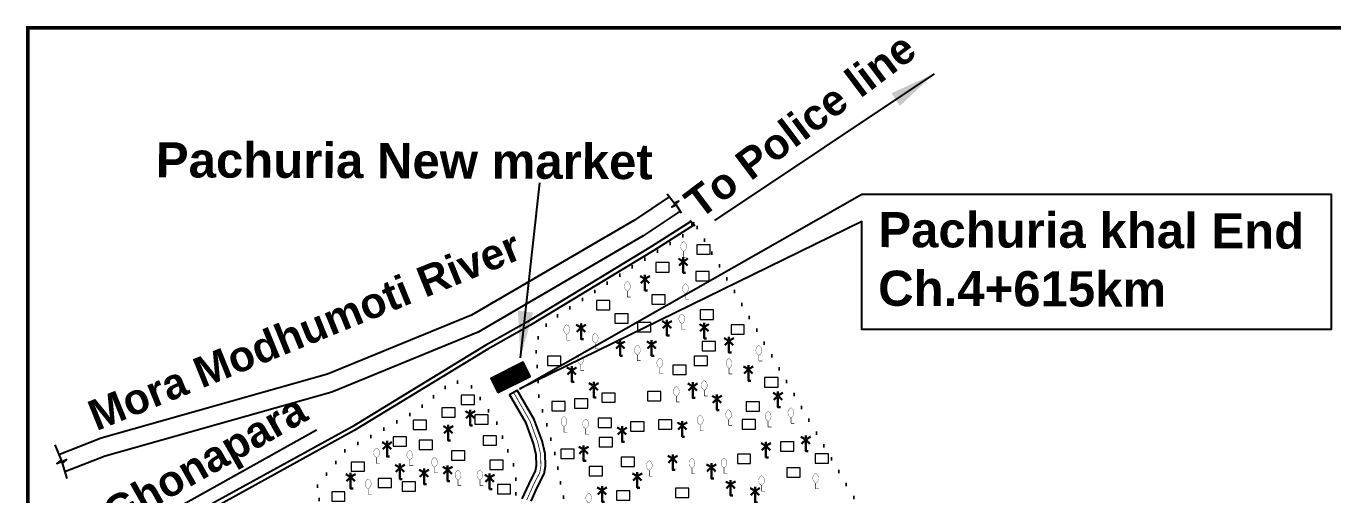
# Model space of a CAD drawing. Header units: millimetres. Extents: x 103 to 27816, y -170541 to -48.
# Drawn here: x 22781 to 24542, y -167582 to -166951 of the extents above; entities that cross this region are included whole.
import ezdxf

# ---------------------------------------------------------------- set-up
doc = ezdxf.new("R2010")
doc.units = ezdxf.units.MM
doc.header["$MEASUREMENT"] = 0
doc.linetypes.add('CENTERX2', pattern=[4, 2.5, -0.5, 0.5, -0.5])
doc.linetypes.add('DOT2', pattern=[0.125, 0, -0.125])
for name, color, linetype in [('boundary', 7, 'Continuous'), ('Home Stead', 151, 'Continuous'), ('Khal', 4, 'Continuous'), ('TEXT', 5, 'Continuous'), ('Trees', 77, 'Continuous')]:
    doc.layers.add(name, color=color, linetype=linetype)
doc.layers.add('HOUSE', color=144, linetype='Continuous', lineweight=18)
doc.layers.add('PUCCA ROAD', color=1, linetype='Continuous', lineweight=30)
doc.styles.get("Standard").update_dxf_attribs({"font": 'arial.ttf'})
doc.styles.add('sum', font='arialbd.ttf')
doc.dimstyles.get("Standard").update_dxf_attribs({"dimtxt": 0.18, "dimasz": 0.18, "dimexe": 0.18, "dimexo": 0.0625, "dimgap": 0.09, "dimtad": 0, "dimtih": 1, "dimtoh": 1, "dimdec": 4, "dimzin": 0, "dimdsep": 46, "dimtxsty": 'Standard', "dimblk": 'DATUMBLANK', "dimcen": 0.09, "dimadec": 0, "dimazin": 0, "dimtfac": 1, "dimtdec": 4, "dimtofl": 0, "dimtmove": 0, "dimatfit": 3, "dimfxl": 1, "dimtolj": 1, "dimtzin": 0, "dimarcsym": 0})

# ---------------------------------------------------------------- blocks, each defined once
blk = doc.blocks.new('A$C7FEE66E4')
at = {"layer": 'Trees', "linetype": 'Continuous', "const_width": 0.000142}
blk.add_lwpolyline([(0, 0.00001, 0.606435), (0, 0.00493, 0.606435)], format="xyb", close=True, dxfattribs=at)
at = {"layer": 'Trees', "linetype": 'Continuous', "const_width": 0.000252}
for points in [[(0, 0.00001), (0, -0.00287)], [(0, -0.00287), (0.00172, -0.00287)]]:
    blk.add_lwpolyline(points, dxfattribs=at)
blk = doc.blocks.new('A$C01DB3217')
at = {"layer": 'Trees', "color": 1, "lineweight": 30}
blk.add_lwpolyline([(0, 0.0028), (0, -0.00714), (0.00154, -0.00714)], dxfattribs=at)
for centre, start, end in [((-0.01201, -0.01535), 41.24911, 62.67823), ((0.01201, -0.01535), 117.32177, 138.75089)]:
    blk.add_arc(centre, 0.01949, start, end, dxfattribs=at)
blk = doc.blocks.new('_DatumBlank')
at = {"color": 0, "linetype": 'ByBlock', "lineweight": -2}
for p, q in [((0, 0.577), (-1, 0)), ((0, -0.577), (0, 0.577)), ((-1, 0), (0, -0.577))]:
    blk.add_line(p, q, dxfattribs=at)

msp = doc.modelspace()

# ---------------------------------------------------------------- hatches: boundary and pattern name
at = {"layer": 'Khal', "lineweight": 25, "ltscale": 0.1}
h = msp.add_hatch(dxfattribs=at)
h.set_pattern_fill('ANSI31', color=256, scale=12, style=0)
h.paths.add_polyline_path([(23460.1, -167422.6), (23450.6, -167403.5), (23407, -167425.3), (23416.5, -167444.4)])

# ---------------------------------------------------------------- linework, layer by layer
at = {"layer": 'boundary', "color": 0, "const_width": 4.59}
msp.add_lwpolyline([(22783, -166952.8), (27813.3, -166952.8), (27813.3, -170538.5), (22783, -170538.5), (22783, -166952.8)], dxfattribs=at)
at = {"layer": 'Home Stead', "color": 7, "linetype": 'DOT2', "lineweight": 50, "ltscale": 159.474072, "flags": 128}
msp.add_lwpolyline([(23684.8, -167221.7), (24164.8, -168049), (24151.4, -168059.7), (24084.3, -168116.9), (24086.1, -168208.5), (24118.7, -168249.5), (24129.6, -168338.4), (24118.5, -168392.2), (24030.1, -168471.7), (23953, -168535.3), (23956, -168351.5), (23934, -168321.1), (23899.8, -168315.8), (23862.5, -168332.4), (23817.3, -168381.9), (23785.3, -168405.2), (23767.7, -168413.5), (23752.7, -168405.5), (23743.1, -168384.9), (23741.1, -168349.7), (23748.1, -168293.8), (23782.6, -168200.3), (23784.4, -168152), (23770.7, -168125.8), (23720.6, -168116.2), (23677, -168124.6), (23610, -168160.9), (23591.3, -168162.1), (23579.8, -168148.9), (23585.4, -168118.7), (23599.4, -168049.3), (23576.8, -167990.5), (23544.7, -167935.9), (23554.7, -167893.4), (23588, -167828.7), (23603.3, -167769.7), (23586.4, -167722.6), (23510.3, -167612.8), (23493.3, -167527.7), (23471.8, -167451.3), (23467.3, -167375.9), (23484.6, -167349), (23605.3, -167269.8)], close=True, dxfattribs=at)
msp.add_lwpolyline([(23850.8, -168382.6), (23892.8, -168347.9), (23912.1, -168343.6), (23927.2, -168353.7), (23931.5, -168382.6), (23924.5, -168559.9), (23826.7, -168640.8), (23789.6, -168663.6), (23751.3, -168594.1), (23719.4, -168536.1), (23688.8, -168487.9), (23668.3, -168455.6), (23622.1, -168455.6), (23571.1, -168431.7), (23529.4, -168412.2), (23479.2, -168381.4), (23449.5, -168381.9), (23300.1, -168368.4), (23270, -168313.4), (23270, -168274.1), (23328.9, -168087), (23322.1, -167953.3), (23266.1, -167841.5), (23210.2, -167687), (23170.5, -167574.2), (23209.4, -167523.5), (23307.4, -167468.5), (23356.2, -167428.7), (23382.3, -167437.2), (23414.6, -167484.8), (23440.4, -167549.3), (23440.4, -167620.5), (23481.9, -167680.3), (23515.8, -167718.6), (23539.4, -167799.2), (23517.3, -167859.7), (23504.9, -167935.8), (23521.3, -167983), (23555.4, -168046.1), (23549.5, -168125.6), (23545.3, -168182.7), (23562.4, -168211.8), (23619.5, -168202), (23654, -168180.3), (23689, -168167.5), (23722.3, -168155.3), (23743.8, -168173.9), (23739.3, -168200.5), (23710.2, -168296), (23710.2, -168353.6), (23718.9, -168397), (23738.7, -168431.7), (23761.4, -168445.4), (23785.6, -168441.4), (23824.6, -168409.2), (23850.8, -168382.6)], dxfattribs=at)
at = {"layer": 'HOUSE'}
for points in [[(23684.6, -167257.8), (23702.5, -167257.8), (23702.5, -167245.2), (23684.6, -167245.2), (23684.6, -167257.8)], [(23629.3, -167281.9), (23647.3, -167281.9), (23647.3, -167269.3), (23629.3, -167269.3), (23629.3, -167281.9)], [(23683.2, -167293.9), (23701.1, -167293.9), (23701.1, -167281.3), (23683.2, -167281.3), (23683.2, -167293.9)], [(23549.3, -167333), (23567.2, -167333), (23567.2, -167320.4), (23549.3, -167320.4), (23549.3, -167333)], [(23623.7, -167325.2), (23641.6, -167325.2), (23641.6, -167312.6), (23623.7, -167312.6), (23623.7, -167325.2)], [(23574.1, -167350.7), (23592, -167350.7), (23592, -167338.1), (23574.1, -167338.1), (23574.1, -167350.7)], [(23688.8, -167345.7), (23706.8, -167345.7), (23706.8, -167333.1), (23688.8, -167333.1), (23688.8, -167345.7)], [(23604.6, -167362.7), (23622.5, -167362.7), (23622.5, -167350.1), (23604.6, -167350.1), (23604.6, -167362.7)], [(23730.6, -167365.5), (23748.5, -167365.5), (23748.5, -167353), (23730.6, -167353), (23730.6, -167365.5)], [(23691.7, -167388.2), (23709.6, -167388.2), (23709.6, -167375.6), (23691.7, -167375.6), (23691.7, -167388.2)], [(23483.4, -167408), (23501.4, -167408), (23501.4, -167395.4), (23483.4, -167395.4), (23483.4, -167408)], [(23652, -167420), (23669.9, -167420), (23669.9, -167407.5), (23652, -167407.5), (23652, -167420)], [(23681, -167408), (23699, -167408), (23699, -167395.4), (23681, -167395.4), (23681, -167408)], [(23775.9, -167436.9), (23793.9, -167436.9), (23793.9, -167424.3), (23775.9, -167424.3), (23775.9, -167436.9)], [(23556.4, -167457.5), (23574.3, -167457.5), (23574.3, -167445), (23556.4, -167445), (23556.4, -167457.5)], [(23618, -167455.4), (23635.9, -167455.4), (23635.9, -167442.8), (23618, -167442.8), (23618, -167455.4)], [(23340.9, -167477.4), (23358.8, -167477.4), (23358.8, -167464.9), (23340.9, -167464.9), (23340.9, -167477.4)], [(23366.9, -167460.5), (23384.8, -167460.5), (23384.8, -167447.9), (23366.9, -167447.9), (23366.9, -167460.5)], [(23489.1, -167468.8), (23507, -167468.8), (23507, -167456.3), (23489.1, -167456.3), (23489.1, -167468.8)], [(23519.6, -167465.3), (23537.5, -167465.3), (23537.5, -167452.8), (23519.6, -167452.8), (23519.6, -167465.3)], [(23751.1, -167469.4), (23769.1, -167469.4), (23769.1, -167456.9), (23751.1, -167456.9), (23751.1, -167469.4)], [(23302.2, -167494.1), (23320.2, -167494.1), (23320.2, -167481.5), (23302.2, -167481.5), (23302.2, -167494.1)], [(23385.3, -167487.2), (23403.3, -167487.2), (23403.3, -167474.6), (23385.3, -167474.6), (23385.3, -167487.2)], [(23551.4, -167491.5), (23569.4, -167491.5), (23569.4, -167478.9), (23551.4, -167478.9), (23551.4, -167491.5)], [(23632.9, -167493.6), (23650.8, -167493.6), (23650.8, -167481.1), (23632.9, -167481.1), (23632.9, -167493.6)], [(23745.5, -167493.5), (23763.4, -167493.5), (23763.4, -167480.9), (23745.5, -167480.9), (23745.5, -167493.5)], [(23595.3, -167496.4), (23613.3, -167496.4), (23613.3, -167483.9), (23595.3, -167483.9), (23595.3, -167496.4)], [(23275.5, -167516.5), (23293.4, -167516.5), (23293.4, -167503.9), (23275.5, -167503.9), (23275.5, -167516.5)], [(23310.2, -167521.1), (23328.1, -167521.1), (23328.1, -167508.6), (23310.2, -167508.6), (23310.2, -167521.1)], [(23396.5, -167515.4), (23414.5, -167515.4), (23414.5, -167502.8), (23396.5, -167502.8), (23396.5, -167515.4)], [(23552.9, -167517.7), (23570.8, -167517.7), (23570.8, -167505.1), (23552.9, -167505.1), (23552.9, -167517.7)], [(23797.2, -167523.2), (23815.1, -167523.2), (23815.1, -167510.6), (23797.2, -167510.6), (23797.2, -167523.2)], [(23353.9, -167535.6), (23371.8, -167535.6), (23371.8, -167523), (23353.9, -167523), (23353.9, -167535.6)], [(23501.2, -167533.2), (23519.1, -167533.2), (23519.1, -167520.7), (23501.2, -167520.7), (23501.2, -167533.2)], [(23582.6, -167543.9), (23600.5, -167543.9), (23600.5, -167531.3), (23582.6, -167531.3), (23582.6, -167543.9)], [(23739.1, -167540.2), (23757, -167540.2), (23757, -167527.6), (23739.1, -167527.6), (23739.1, -167540.2)], [(23843.9, -167539.5), (23861.8, -167539.5), (23861.8, -167526.9), (23843.9, -167526.9), (23843.9, -167539.5)], [(23218.7, -167550.5), (23236.7, -167550.5), (23236.7, -167538), (23218.7, -167538), (23218.7, -167550.5)], [(23405.6, -167548.2), (23423.5, -167548.2), (23423.5, -167535.7), (23405.6, -167535.7), (23405.6, -167548.2)], [(23539.4, -167556.6), (23557.3, -167556.6), (23557.3, -167544), (23539.4, -167544), (23539.4, -167556.6)], [(23805.7, -167558.6), (23823.6, -167558.6), (23823.6, -167546), (23805.7, -167546), (23805.7, -167558.6)], [(23255.2, -167572.5), (23273.2, -167572.5), (23273.2, -167560), (23255.2, -167560), (23255.2, -167572.5)], [(23287.4, -167577.2), (23305.3, -167577.2), (23305.3, -167564.7), (23287.4, -167564.7), (23287.4, -167577.2)], [(23415.7, -167581.1), (23433.6, -167581.1), (23433.6, -167568.5), (23415.7, -167568.5), (23415.7, -167581.1)], [(23192.4, -167590.6), (23210.3, -167590.6), (23210.3, -167578), (23192.4, -167578), (23192.4, -167590.6)], [(23576.3, -167589.4), (23594.2, -167589.4), (23594.2, -167576.8), (23576.3, -167576.8), (23576.3, -167589.4)], [(23655.6, -167585.8), (23673.5, -167585.8), (23673.5, -167573.3), (23655.6, -167573.3), (23655.6, -167585.8)]]:
    msp.add_lwpolyline(points, dxfattribs=at)
at = {"layer": 'Khal', "lineweight": 25, "ltscale": 0.1}
for points in [[(23647.3, -167180.6), (23600.3, -167212.1), (23380.7, -167340.1), (23187, -167419.6), (22881.7, -167505.8), (22824.8, -167528.2)], [(23664, -167202.7), (23657.2, -167191.8), (23651, -167194.6), (23660.4, -167186.4), (23653.9, -167189.3), (23644.3, -167176.8)], [(23662.1, -167199.7), (23612, -167233.2), (23389.9, -167362.8), (23192.6, -167443.8), (22887.1, -167530), (22832.9, -167551.4)], [(23416.5, -167444.4), (23460.1, -167422.6), (23450.6, -167403.5), (23407, -167425.3), (23416.5, -167444.4)], [(22819.2, -167515), (22827.8, -167535.4), (22822, -167539.9), (22835.2, -167534.5), (22829.4, -167539.7), (22835.5, -167560.1)]]:
    msp.add_lwpolyline(points, dxfattribs=at)
at = {"layer": 'Khal', "color": 3, "linetype": 'Continuous'}
for points in [[(23432.2, -167446.9), (23442.6, -167441)], [(23449.2, -167587.8), (23458.4, -167567.2), (23467.2, -167550.1), (23468.4, -167542.9), (23468.1, -167528.5), (23464.4, -167513.1), (23454.4, -167485.8), (23432.2, -167446.9)], [(23461.1, -167590.6), (23469.3, -167572.4), (23478.7, -167553.9), (23480.4, -167543.7), (23480, -167527), (23475.9, -167509.6), (23465.3, -167480.7), (23442.6, -167441)]]:
    msp.add_lwpolyline(points, dxfattribs=at)
at = {"layer": 'Khal', "color": 7, "linetype": 'CENTERX2', "lineweight": 30, "ltscale": 5, "const_width": 1.01}
msp.add_lwpolyline([(23455.2, -167589.2), (23463.9, -167569.8), (23472.9, -167552), (23474.4, -167543.3), (23474, -167527.7), (23470.1, -167511.3), (23459.9, -167483.3), (23437.4, -167444)], dxfattribs=at)
at = {"layer": 'PUCCA ROAD', "lineweight": 25}
for points in [[(23676.6, -167213.9), (23623.4, -167247.6), (23456.4, -167348.9), (23400, -167380.6), (23219.8, -167490.4), (23013.1, -167604.4), (22895.9, -167672.4)], [(23680.7, -167218.4), (23626.6, -167252.7), (23459.5, -167354.1), (23403, -167385.8), (23222.8, -167495.6), (23016.1, -167609.6), (22933.2, -167657.7)], [(23681.6, -167219.9), (23679.6, -167216.9), (23677.7, -167217.8), (23680.3, -167215.5), (23678.4, -167216.3), (23675.4, -167212.3)]]:
    msp.add_lwpolyline(points, dxfattribs=at)
at = {"layer": 'TEXT', "color": 7}
msp.add_lwpolyline([(23907, -167177.1), (24539.5, -167177.1), (24539.5, -167359.4), (23907, -167359.4), (23907, -167359.4), (23907, -167359.4), (23907, -167213.8), (23445.8, -167439.2)], close=True, dxfattribs=at)

# ---------------------------------------------------------------- block references
at = {"layer": 'Trees', "linetype": 'DOT2', "ltscale": 0.2, "xscale": 2684.416169053271, "yscale": 2684.416169053275, "zscale": 2684.41616905327}
for p in [(23666.7, -167254.1), (23590.8, -167307.8), (23669.2, -167310.9), (23664.3, -167351.6), (23509.2, -167366), (23547.5, -167377.7), (23527.8, -167406.8), (23604.4, -167393.8), (23768.1, -167394.2), (23634.6, -167411.1), (23727.9, -167411.7), (23694.5, -167441.3), (23656.9, -167449.4), (23811.3, -167478.2), (23505.5, -167490.1), (23534.6, -167493.2), (23689, -167488.2), (23727.3, -167480.8), (23780.5, -167483.1), (23253, -167532.3), (23297.7, -167535.2), (23331, -167544.9), (23677.9, -167546.3), (23721.1, -167545.7), (23362.7, -167562.2), (23392.2, -167562.2), (23620.4, -167549.4), (23844.7, -167566.5), (23241.6, -167574), (23771.8, -167569.6), (23538.9, -167593.2)]:
    msp.add_blockref('A$C7FEE66E4', p, dxfattribs=at)
at = {"layer": 'Trees', "ltscale": 0.1, "xscale": 2116.853959373475, "yscale": 2116.853959373471, "zscale": 2116.853959373464}
for p in [(23666.1, -167268), (23614.6, -167291.6), (23528.4, -167357.3), (23644.2, -167352.4), (23694.4, -167356.3), (23581.2, -167379.6), (23623.6, -167379.6), (23727.8, -167375.3), (23516, -167414.7), (23754, -167413.4), (23545.6, -167435.8), (23678.9, -167436.5), (23711.5, -167452.8), (23793.8, -167449), (23379.1, -167473.6), (23349.5, -167493.9), (23583.8, -167495.8), (23664.8, -167488.8), (23267, -167515.5), (23531.9, -167521.5), (23777.6, -167516.7), (23831.3, -167508.2), (23652, -167533.6), (23217.9, -167558.6), (23284.3, -167545.9), (23316.9, -167552.7), (23348.6, -167548.5), (23604.3, -167557.5), (23704.1, -167545.3), (23405.3, -167559.4), (23556.8, -167576.4), (23729.9, -167568.2), (23763, -167577.4)]:
    msp.add_blockref('A$C01DB3217', p, dxfattribs=at)

# ---------------------------------------------------------------- texts
at = {"layer": 'TEXT', "color": 7, "style": 'sum'}
msp.add_text('Pachuria New market', height=47.386, rotation=359.7933, dxfattribs=at).set_placement((22955.4, -167154.4))
at = {"layer": 'TEXT', "color": 7, "attachment_point": 1, "style": 'sum'}
for s, insert, char_height, width, rotation in [('To Police line', (23663.6, -167178.9), 41.073, 795.064, 37.0172), ('Pachuria khal End\\PCh.4+615km', (23929.2, -167201), 47.386, 917.271, 359.7933), ('Mora Modhumoti River', (22859.9, -167458.5), 41.073, 795.064, 22.0904), ('To Ghonapara', (22804.6, -167636), 41.073, 795.064, 29.5499)]:
    msp.add_mtext(s, dxfattribs=dict(at, insert=insert, char_height=char_height, width=width, rotation=rotation))

# ---------------------------------------------------------------- leaders
at = {"layer": 'TEXT', "color": 0, "lineweight": 25}
for points in [[(24004.4, -167014.7), (23708.5, -167212.7)], [(23446.7, -167397.5), (23473, -167161.7)], [(22842.4, -167678.5), (23172.1, -167494.5)]]:
    msp.add_leader(points, dimstyle='Standard', override={"dimscale": 0.5, "dimasz": 125, "dimgap": 0.09, "dimtad": 0}, dxfattribs=at)

doc.saveas('drawing.dxf')
